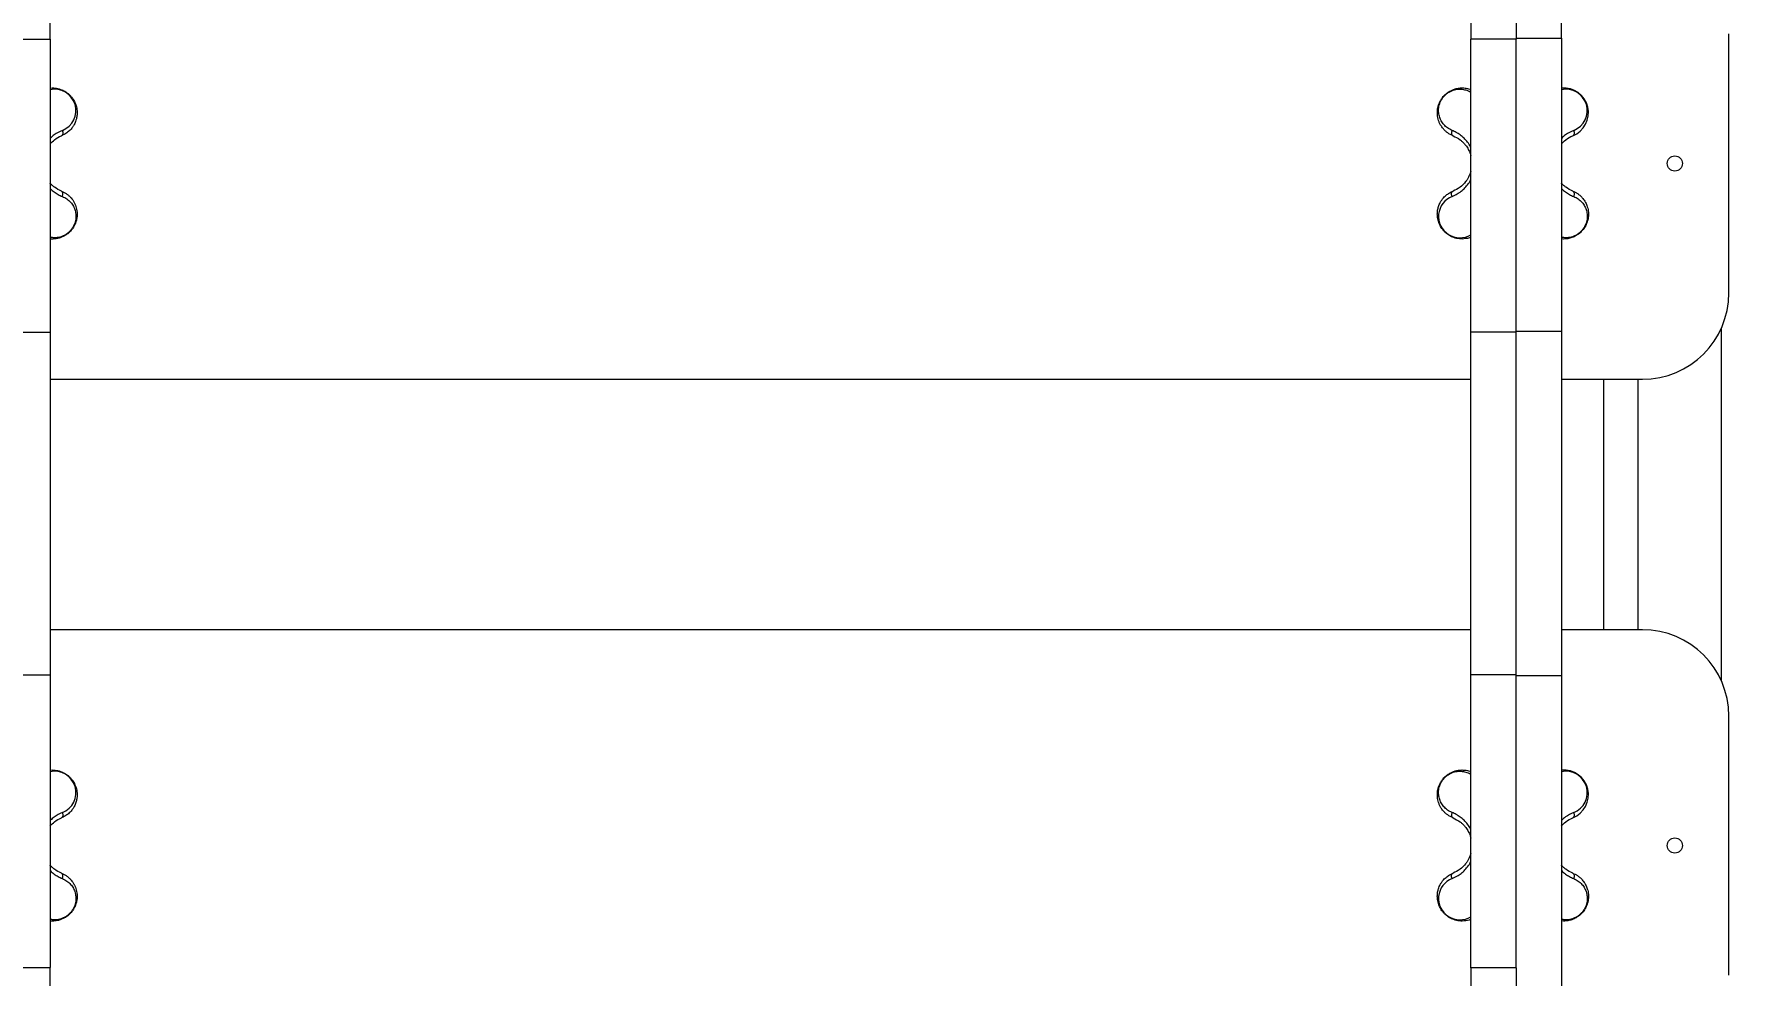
# Model space of a CAD drawing. Header units: millimetres. Extents: x -6562 to 7161, y -6069 to 5384.
# Drawn here: x 961 to 1748, y -627 to -191 of the extents above; entities that cross this region are included whole.
import ezdxf

# ---------------------------------------------------------------- set-up
doc = ezdxf.new("R2010")
doc.units = ezdxf.units.MM
for name, color, linetype in [('DIKOM_ОБЪЕКТ', 7, 'Continuous'), ('DIKOM_РАЗМЕР_ЗОНА', 7, 'Continuous'), ('DIKOM_РАЗМЕР_ОБЪЕКТА', 7, 'Continuous')]:
    doc.layers.add(name, color=color, linetype=linetype)
doc.styles.add('style1', font='arial.ttf', dxfattribs={"width": 0.8})
doc.dimstyles.new('1-50', dxfattribs={"dimtxt": 300, "dimasz": 200, "dimexe": 100, "dimexo": 0, "dimgap": 100, "dimtad": 1, "dimtxsty": 'style1', "dimcen": 200, "dimclrd": 7, "dimclre": 7, "dimclrt": 7, "dimadec": 1, "dimazin": 2, "dimtfac": 1, "dimtmove": 0, "dimatfit": 2, "dimfxl": 0, "dimlwd": 25, "dimlwe": 18, "dimarcsym": 0})

# ---------------------------------------------------------------- blocks, each defined once
blk = doc.blocks.new('*D9')
at = {"layer": 'Defpoints', "color": 0, "transparency": 16777216}
for p in [(-2276.85, 2530.51), (6418.78, 2530.51), (1009.35, -4069.49)]:
    blk.add_point(p, dxfattribs=at)
at = {"layer": 'DIKOM_РАЗМЕР_ОБЪЕКТА', "color": 7, "lineweight": 18, "transparency": 16777216}
for p, q in [((-2276.85, 2530.51), (6518.78, 2530.51)), ((1009.35, -4069.49), (6518.78, -4069.49))]:
    blk.add_line(p, q, dxfattribs=at)
at = {"layer": 'DIKOM_РАЗМЕР_ОБЪЕКТА', "color": 7, "lineweight": 25, "transparency": 16777216}
blk.add_line((6418.78, -3869.49), (6418.78, 2330.51), dxfattribs=at)
at = {"layer": 'DIKOM_РАЗМЕР_ОБЪЕКТА', "color": 7, "transparency": 16777216}
for points in [[(6385.44, 2330.51), (6452.11, 2330.51), (6418.78, 2530.51)], [(6385.44, -3869.49), (6452.11, -3869.49), (6418.78, -4069.49)]]:
    blk.add_solid(points, dxfattribs=at)
at = {"layer": 'DIKOM_РАЗМЕР_ОБЪЕКТА', "color": 7, "transparency": 16777216, "insert": (6165.6, -1011), "char_height": 300, "attachment_point": 5, "rotation": 90, "style": 'style1'}
blk.add_mtext('6600', dxfattribs=at)
blk = doc.blocks.new('*D12')
at = {"layer": 'Defpoints', "color": 0, "transparency": 16777216}
for p in [(-2088.23, 4030.51), (7061.26, 4030.51), (1371.85, -6069.49)]:
    blk.add_point(p, dxfattribs=at)
at = {"layer": 'DIKOM_РАЗМЕР_ЗОНА', "color": 7, "lineweight": 18, "transparency": 16777216}
for p, q in [((-2088.23, 4030.51), (7161.26, 4030.51)), ((1371.85, -6069.49), (7161.26, -6069.49))]:
    blk.add_line(p, q, dxfattribs=at)
at = {"layer": 'DIKOM_РАЗМЕР_ЗОНА', "color": 7, "lineweight": 25, "transparency": 16777216}
blk.add_line((7061.26, -5869.49), (7061.26, 3830.51), dxfattribs=at)
at = {"layer": 'DIKOM_РАЗМЕР_ЗОНА', "color": 7, "transparency": 16777216}
for points in [[(7027.92, 3830.51), (7094.59, 3830.51), (7061.26, 4030.51)], [(7027.92, -5869.49), (7094.59, -5869.49), (7061.26, -6069.49)]]:
    blk.add_solid(points, dxfattribs=at)
at = {"layer": 'DIKOM_РАЗМЕР_ЗОНА', "color": 7, "transparency": 16777216, "insert": (6808.09, -1011), "char_height": 300, "attachment_point": 5, "rotation": 90, "style": 'style1'}
blk.add_mtext('10100', dxfattribs=at)

msp = doc.modelspace()

# ---------------------------------------------------------------- linework, layer by layer
at = {"layer": 'DIKOM_ОБЪЕКТ', "color": 7, "linetype": 'Continuous', "lineweight": 15}
for p, q in [((968.853, -193.858), (968.853, 125.92)), ((1626.853, 125.853), (1626.853, -193.926)), ((1647.853, 125.853), (1647.853, -193.926)), ((1668.853, -193.459), (1668.853, -168.767)), ((947.853, -193.858), (968.853, -193.858)), ((968.853, -193.858), (968.853, -329.642)), ((1647.853, -193.926), (1626.853, -193.926)), ((1626.853, -329.643), (1626.853, -193.926)), ((1647.853, -193.459), (1668.853, -193.459)), ((1647.853, -329.643), (1647.853, -193.926)), ((1668.853, -193.459), (1668.853, -329.244)), ((1746.353, -311.484), (1746.353, -191.484)), ((968.853, -216.634), (969.853, -216.487)), ((1669.853, -286.484), (1668.853, -286.335)), ((947.853, -329.642), (968.853, -329.642)), ((968.853, -329.642), (968.853, -488.34)), ((1647.853, -329.643), (1626.853, -329.643)), ((1626.853, -488.34), (1626.853, -329.643)), ((1647.853, -329.244), (1668.853, -329.244)), ((1647.853, -488.34), (1647.853, -329.643)), ((1668.853, -329.244), (1668.853, -488.739)), ((1742.853, -327.847), (1742.853, -491.121)), ((968.853, -351.485), (1626.853, -351.485)), ((1668.853, -351.485), (1706.353, -351.485)), ((1688.355, -351.485), (1688.355, -467.484)), ((1704.355, -467.484), (1704.355, -351.485)), ((1626.853, -467.484), (968.853, -467.484)), ((1706.353, -467.484), (1668.853, -467.484)), ((947.853, -488.34), (968.853, -488.34)), ((968.853, -488.34), (968.853, -624.057)), ((1647.853, -488.34), (1626.853, -488.34)), ((1626.853, -624.125), (1626.853, -488.34)), ((1647.853, -624.125), (1647.853, -488.34)), ((1647.853, -488.739), (1668.853, -488.739)), ((1668.853, -488.739), (1668.853, -648.482)), ((1746.353, -627.484), (1746.353, -507.484)), ((968.853, -532.634), (969.853, -532.487)), ((1669.853, -602.484), (1668.853, -602.335)), ((947.853, -624.057), (968.853, -624.057)), ((968.853, -943.835), (968.853, -624.057)), ((1647.853, -624.125), (1626.853, -624.125)), ((1626.853, -624.125), (1626.853, -943.903)), ((1647.853, -624.125), (1647.853, -943.903))]:
    msp.add_line(p, q, dxfattribs=at)
at = {"layer": 'DIKOM_ОБЪЕКТ', "color": 7, "linetype": 'Continuous', "lineweight": 15, "flags": 128}
for points in [[(974.5, -236.192), (974.645, -236.578), (974.735, -236.974), (974.766, -237.364), (974.735, -237.731), (974.645, -238.06), (974.499, -238.336), (974.304, -238.548), (974.068, -238.686)], [(1618.206, -236.19), (1618.06, -236.576), (1617.971, -236.972), (1617.94, -237.362), (1617.971, -237.729), (1618.061, -238.057), (1618.206, -238.333), (1618.401, -238.545), (1618.638, -238.684)], [(1674.5, -236.19), (1674.646, -236.576), (1674.735, -236.972), (1674.765, -237.362), (1674.735, -237.729), (1674.645, -238.057), (1674.499, -238.333), (1674.304, -238.545), (1674.068, -238.684)], [(974.5, -266.781), (974.645, -266.395), (974.735, -265.999), (974.766, -265.609), (974.735, -265.242), (974.645, -264.914), (974.499, -264.638), (974.304, -264.426), (974.068, -264.287)], [(1618.206, -266.779), (1618.06, -266.393), (1617.971, -265.997), (1617.94, -265.607), (1617.971, -265.24), (1618.061, -264.911), (1618.206, -264.635), (1618.401, -264.424), (1618.638, -264.285)], [(1674.068, -264.285), (1674.304, -264.424), (1674.499, -264.635), (1674.645, -264.911), (1674.735, -265.24), (1674.765, -265.607), (1674.735, -265.997), (1674.646, -266.393), (1674.5, -266.779)], [(974.5, -552.192), (974.645, -552.578), (974.735, -552.974), (974.766, -553.364), (974.735, -553.731), (974.645, -554.06), (974.499, -554.336), (974.304, -554.548), (974.068, -554.686)], [(1618.206, -552.19), (1618.06, -552.576), (1617.971, -552.972), (1617.94, -553.362), (1617.971, -553.729), (1618.061, -554.057), (1618.206, -554.333), (1618.401, -554.545), (1618.638, -554.684)], [(1674.5, -552.19), (1674.646, -552.576), (1674.735, -552.972), (1674.765, -553.362), (1674.735, -553.729), (1674.645, -554.057), (1674.499, -554.333), (1674.304, -554.545), (1674.068, -554.684)], [(974.5, -582.781), (974.645, -582.395), (974.735, -581.999), (974.766, -581.609), (974.735, -581.242), (974.645, -580.914), (974.499, -580.638), (974.304, -580.426), (974.068, -580.287)], [(1618.206, -582.779), (1618.06, -582.393), (1617.971, -581.997), (1617.94, -581.607), (1617.971, -581.24), (1618.061, -580.911), (1618.206, -580.635), (1618.401, -580.424), (1618.638, -580.285)], [(1674.068, -580.285), (1674.304, -580.424), (1674.499, -580.635), (1674.645, -580.911), (1674.735, -581.24), (1674.765, -581.607), (1674.735, -581.997), (1674.646, -582.393), (1674.5, -582.779)]]:
    msp.add_lwpolyline(points, dxfattribs=at)
at = {"layer": 'DIKOM_ОБЪЕКТ', "color": 7, "linetype": 'Continuous', "lineweight": 15}
for centre in [(1721.353, -251.484), (1721.353, -567.484)]:
    msp.add_circle(centre, 3.5, dxfattribs=at)
for centre, radius, start, end in [((970.907, -226.987), 9.882, 291.322453, 101.997653), ((1669.865, -227.99), 11.491, 291.453341, 95.055346), ((1670.907, -226.985), 9.881, 291.322342, 101.998162), ((1621.814, -275.991), 9.894, 111.388206, 300.617545), ((1706.353, -311.484), 40, 270, 0), ((1706.353, -507.484), 40, 0, 90), ((970.907, -542.987), 9.882, 291.322453, 101.997653), ((1669.865, -543.99), 11.491, 291.453341, 95.055346), ((1670.907, -542.985), 9.882, 291.322827, 101.99728), ((1621.814, -591.991), 9.894, 111.388206, 300.617545)]:
    msp.add_arc(centre, radius, start, end, dxfattribs=at)
for points, knots in [([(969.853, -216.487), (970.281, -216.5), (971.125, -216.527), (972.41, -216.75), (973.608, -217.094), (974.697, -217.537), (976.019, -218.228), (977.318, -219.171), (978.474, -220.343), (979.223, -221.284), (979.857, -222.277), (980.412, -223.371), (980.865, -224.582), (981.184, -225.879), (981.331, -227.038), (981.365, -228.082), (981.322, -228.972), (981.208, -229.881), (981.037, -230.709), (980.789, -231.578), (980.468, -232.448), (980.073, -233.283), (979.568, -234.169), (978.951, -235.057), (978.161, -235.966), (977.133, -236.929), (975.824, -237.895), (974.635, -238.431), (974.068, -238.686)], [0, 0, 0, 0, 0.0431662, 0.0849591, 0.1254991, 0.1580544, 0.1879019, 0.2506262, 0.2817388, 0.3135603, 0.3437728, 0.3764326, 0.4168633, 0.458559, 0.501592, 0.5310798, 0.5637648, 0.5928918, 0.6263746, 0.6524834, 0.6884323, 0.7245853, 0.7502761, 0.7962953, 0.8378922, 0.8750794, 0.940447, 1, 1, 1, 1]), ([(1618.638, -238.684), (1618.212, -238.498), (1617.33, -238.114), (1616.168, -237.373), (1615.091, -236.507), (1614.181, -235.574), (1613.359, -234.518), (1612.678, -233.401), (1612.121, -232.185), (1611.704, -230.912), (1611.446, -229.631), (1611.331, -228.277), (1611.371, -226.95), (1611.591, -225.51), (1611.992, -224.1), (1612.631, -222.634), (1613.509, -221.202), (1614.687, -219.818), (1615.836, -218.841), (1616.798, -218.195), (1617.741, -217.659), (1618.971, -217.122), (1620.315, -216.74), (1621.559, -216.54), (1622.633, -216.471), (1623.675, -216.498), (1624.739, -216.624), (1625.809, -216.844), (1626.514, -217.093), (1626.853, -217.213)], [0, 0, 0, 0, 0.0388961, 0.0804546, 0.1189985, 0.1610771, 0.1976781, 0.2412901, 0.2816629, 0.321723, 0.3653812, 0.4014719, 0.4447129, 0.4822258, 0.5252593, 0.5628884, 0.6033501, 0.6438626, 0.6843381, 0.7040554, 0.7248538, 0.7625555, 0.8056853, 0.8375756, 0.8691674, 0.8997036, 0.9306934, 0.9666348, 1, 1, 1, 1]), ([(1618.206, -236.19), (1617.465, -235.833), (1615.982, -235.117), (1614.307, -233.529), (1613.038, -231.704), (1612.219, -229.668), (1611.854, -227.468), (1611.977, -225.477), (1612.412, -223.813), (1612.867, -222.711), (1613.349, -221.834), (1613.934, -220.953), (1614.829, -219.898), (1616.102, -218.833), (1617.434, -218.052), (1618.73, -217.528), (1620.389, -217.105), (1622.361, -216.98), (1624.541, -217.381), (1626.055, -217.89), (1626.753, -218.39), (1626.853, -218.462)], [0, 0, 0, 0, 0.0758853, 0.1519287, 0.2276537, 0.3035891, 0.3789529, 0.4550459, 0.4957996, 0.5311607, 0.5522147, 0.5717055, 0.6075719, 0.6457095, 0.6838802, 0.7219672, 0.7601574, 0.8359377, 0.9119798, 0.9874389, 1, 1, 1, 1]), ([(974.5, -236.192), (973.241, -236.81), (971.337, -237.742), (969.474, -239.214), (968.895, -239.88), (968.853, -239.929)], [0, 0, 0, 0, 0.6443869, 0.9738679, 1, 1, 1, 1]), ([(968.853, -242.453), (969.502, -241.75), (971.107, -240.01), (972.962, -239.181), (974.068, -238.686)], [0, 0, 0, 0, 0.4040379, 1, 1, 1, 1]), ([(1626.853, -244.133), (1626.801, -244.01), (1626.408, -243.078), (1625.356, -241.593), (1623.776, -239.742), (1622.009, -238.25), (1620.142, -237.034), (1618.858, -236.475), (1618.206, -236.19)], [0, 0, 0, 0, 0.0293598, 0.2231833, 0.4174011, 0.611458, 0.8025136, 1, 1, 1, 1]), ([(1618.638, -238.684), (1619.739, -239.205), (1621.18, -239.888), (1622.837, -241.27), (1623.716, -242.138), (1624.707, -243.31), (1625.708, -244.869), (1626.512, -246.539), (1626.768, -247.638), (1626.853, -247.999)], [0, 0, 0, 0, 0.3262866, 0.427008, 0.523954, 0.6173879, 0.7758968, 0.9262408, 1, 1, 1, 1]), ([(1674.5, -236.19), (1673.241, -236.807), (1671.337, -237.74), (1669.474, -239.212), (1668.895, -239.878), (1668.853, -239.927)], [0, 0, 0, 0, 0.6444092, 0.9738682, 1, 1, 1, 1]), ([(1668.853, -242.45), (1669.502, -241.748), (1671.107, -240.008), (1672.962, -239.178), (1674.068, -238.684)], [0, 0, 0, 0, 0.4040205, 1, 1, 1, 1]), ([(1618.206, -266.779), (1619.474, -266.176), (1621.39, -265.266), (1623.74, -263.257), (1625.319, -261.427), (1626.38, -259.935), (1626.788, -258.977), (1626.853, -258.825)], [0, 0, 0, 0, 0.3836381, 0.5797883, 0.7701587, 0.9635511, 1, 1, 1, 1]), ([(1626.853, -255.138), (1626.757, -255.465), (1626.524, -256.265), (1626.007, -257.472), (1625.31, -258.748), (1624.017, -260.602), (1621.794, -262.779), (1619.73, -263.764), (1618.638, -264.285)], [0, 0, 0, 0, 0.0690604, 0.1694183, 0.2731634, 0.380863, 0.6724884, 1, 1, 1, 1]), ([(974.068, -264.287), (972.965, -263.768), (971.522, -263.089), (969.872, -261.695), (969.215, -261.079), (968.898, -260.697), (968.853, -260.643)], [0, 0, 0, 0, 0.6043663, 0.7909073, 0.970473, 1, 1, 1, 1]), ([(968.853, -263.045), (968.889, -263.087), (969.455, -263.742), (970.707, -264.701), (972.561, -265.942), (973.847, -266.498), (974.5, -266.781)], [0, 0, 0, 0, 0.0224524, 0.3480503, 0.6686493, 1, 1, 1, 1]), ([(974.068, -264.287), (974.494, -264.473), (975.376, -264.857), (976.537, -265.598), (977.615, -266.464), (978.525, -267.397), (979.347, -268.453), (980.027, -269.57), (980.585, -270.786), (981.002, -272.059), (981.26, -273.339), (981.375, -274.694), (981.335, -276.021), (981.115, -277.461), (980.714, -278.871), (980.074, -280.337), (979.197, -281.769), (978.019, -283.153), (976.87, -284.13), (975.908, -284.776), (974.965, -285.312), (973.735, -285.849), (972.39, -286.23), (971.146, -286.433), (970.074, -286.496), (969.311, -286.492), (968.915, -286.444), (968.853, -286.436)], [0, 0, 0, 0, 0.0429612, 0.0888591, 0.1314261, 0.1779061, 0.2183275, 0.2664911, 0.3110827, 0.3553259, 0.4035442, 0.4434094, 0.4911627, 0.5325931, 0.5801215, 0.6216811, 0.6663738, 0.7111173, 0.7558243, 0.7775979, 0.8005688, 0.8422037, 0.8898432, 0.9250645, 0.9599518, 0.9936777, 1, 1, 1, 1]), ([(974.5, -266.781), (975.241, -267.138), (976.723, -267.854), (978.399, -269.442), (979.668, -271.267), (980.487, -273.303), (980.851, -275.503), (980.729, -277.494), (980.294, -279.158), (979.839, -280.26), (979.357, -281.137), (978.772, -282.018), (977.877, -283.074), (976.603, -284.138), (975.272, -284.919), (973.975, -285.444), (972.319, -285.861), (970.579, -286.006), (969.355, -285.753), (968.853, -285.65)], [0, 0, 0, 0, 0.0854064, 0.1709967, 0.256217, 0.3416798, 0.4264992, 0.5121394, 0.5580064, 0.5978068, 0.6215003, 0.6434413, 0.6837993, 0.7267265, 0.7696892, 0.8125482, 0.8555301, 0.9408183, 1, 1, 1, 1]), ([(1622.853, -286.484), (1622.424, -286.471), (1621.581, -286.444), (1620.296, -286.22), (1619.098, -285.878), (1618.009, -285.433), (1616.687, -284.743), (1615.388, -283.8), (1614.232, -282.628), (1613.483, -281.687), (1612.849, -280.695), (1612.294, -279.6), (1611.841, -278.389), (1611.522, -277.092), (1611.374, -275.933), (1611.341, -274.889), (1611.383, -273.999), (1611.498, -273.09), (1611.669, -272.262), (1611.916, -271.393), (1612.237, -270.523), (1612.633, -269.688), (1613.138, -268.802), (1613.755, -267.914), (1614.544, -267.005), (1615.572, -266.042), (1616.882, -265.075), (1618.071, -264.54), (1618.638, -264.285)], [0, 0, 0, 0, 0.0431665, 0.0849547, 0.1254982, 0.1580507, 0.1878956, 0.2506247, 0.2817374, 0.3135637, 0.3437713, 0.3764287, 0.4168613, 0.4585607, 0.5015896, 0.5310821, 0.5637672, 0.5928947, 0.6263767, 0.6524813, 0.6884344, 0.7245874, 0.7502783, 0.7962975, 0.8378945, 0.8750787, 0.9404491, 1, 1, 1, 1]), ([(1674.068, -264.285), (1672.965, -263.766), (1671.523, -263.087), (1669.872, -261.693), (1669.215, -261.077), (1668.898, -260.695), (1668.853, -260.641)], [0, 0, 0, 0, 0.6043658, 0.7909244, 0.9704731, 1, 1, 1, 1]), ([(1668.853, -263.043), (1668.889, -263.085), (1669.456, -263.74), (1670.707, -264.698), (1672.561, -265.94), (1673.847, -266.496), (1674.5, -266.779)], [0, 0, 0, 0, 0.0224524, 0.3480503, 0.6686493, 1, 1, 1, 1]), ([(1674.5, -266.779), (1675.241, -267.136), (1676.723, -267.852), (1678.399, -269.44), (1679.668, -271.265), (1680.487, -273.3), (1680.851, -275.5), (1680.729, -277.492), (1680.294, -279.156), (1679.839, -280.258), (1679.357, -281.135), (1678.772, -282.016), (1677.877, -283.071), (1676.603, -284.136), (1675.272, -284.917), (1673.975, -285.442), (1672.319, -285.859), (1670.58, -286.004), (1669.355, -285.751), (1668.853, -285.647)], [0, 0, 0, 0, 0.0854065, 0.1709968, 0.2562171, 0.34168, 0.4264995, 0.5121397, 0.5580067, 0.5978072, 0.6215007, 0.6434369, 0.6838035, 0.7267261, 0.7696888, 0.8125479, 0.8555343, 0.9408182, 1, 1, 1, 1]), ([(1674.068, -264.285), (1674.443, -264.447), (1675.219, -264.781), (1676.306, -265.439), (1677.207, -266.121), (1677.94, -266.794), (1678.537, -267.427), (1679.122, -268.155), (1679.621, -268.894), (1680.077, -269.695), (1680.477, -270.541), (1680.797, -271.415), (1681.067, -272.374), (1681.265, -273.402), (1681.367, -274.599), (1681.345, -275.829), (1681.183, -277.098), (1680.862, -278.399), (1680.408, -279.61), (1679.851, -280.703), (1679.014, -282.015), (1677.923, -283.248), (1676.666, -284.274), (1675.694, -284.912), (1674.687, -285.439), (1673.362, -285.974), (1671.718, -286.4), (1670.473, -286.456), (1669.853, -286.484)], [0, 0, 0, 0, 0.0390511, 0.0806738, 0.1248935, 0.1523646, 0.1823164, 0.2147494, 0.2496673, 0.2759156, 0.3122219, 0.3487658, 0.3744217, 0.4175257, 0.4584518, 0.498576, 0.5417429, 0.5835344, 0.6240343, 0.6565917, 0.6867191, 0.749346, 0.7799565, 0.8122349, 0.8422646, 0.875051, 0.9377593, 1, 1, 1, 1]), ([(1626.853, -285.757), (1626.786, -285.785), (1626.617, -285.857), (1626.409, -285.921), (1626.251, -285.971), (1625.142, -286.307), (1623.987, -286.397), (1622.853, -286.484)], [0, 0, 0, 0, 0.054133, 0.1369317, 0.1625599, 0.1776565, 1, 1, 1, 1]), ([(969.853, -532.487), (970.281, -532.5), (971.125, -532.527), (972.41, -532.751), (973.608, -533.094), (974.696, -533.538), (976.019, -534.228), (977.318, -535.171), (978.474, -536.343), (979.223, -537.284), (979.857, -538.276), (980.412, -539.371), (980.865, -540.582), (981.184, -541.879), (981.331, -543.038), (981.365, -544.082), (981.322, -544.972), (981.208, -545.881), (981.037, -546.709), (980.789, -547.578), (980.469, -548.449), (980.073, -549.283), (979.568, -550.169), (978.951, -551.058), (978.161, -551.966), (977.133, -552.929), (975.824, -553.896), (974.635, -554.431), (974.068, -554.686)], [0, 0, 0, 0, 0.0431662, 0.0849599, 0.1254985, 0.1580559, 0.1879007, 0.250625, 0.2817376, 0.3135591, 0.3437716, 0.3764314, 0.4168621, 0.4585578, 0.5015908, 0.5310832, 0.5637637, 0.5928906, 0.6263734, 0.6524823, 0.6884353, 0.7245883, 0.7502753, 0.7962981, 0.8378916, 0.8750789, 0.9404492, 1, 1, 1, 1]), ([(1618.638, -554.684), (1618.212, -554.498), (1617.33, -554.114), (1616.168, -553.373), (1615.091, -552.507), (1614.181, -551.574), (1613.359, -550.518), (1612.678, -549.401), (1612.121, -548.185), (1611.704, -546.912), (1611.446, -545.631), (1611.331, -544.277), (1611.371, -542.95), (1611.591, -541.51), (1611.992, -540.1), (1612.631, -538.634), (1613.509, -537.202), (1614.687, -535.818), (1615.836, -534.841), (1616.798, -534.195), (1617.741, -533.659), (1618.971, -533.122), (1620.315, -532.741), (1621.559, -532.54), (1622.633, -532.471), (1623.675, -532.498), (1624.739, -532.624), (1625.809, -532.844), (1626.514, -533.093), (1626.853, -533.213)], [0, 0, 0, 0, 0.0388961, 0.0804547, 0.1189985, 0.1610771, 0.1976782, 0.2412869, 0.2816632, 0.3217233, 0.3653815, 0.4014723, 0.4447133, 0.4822262, 0.5252597, 0.5628888, 0.6033505, 0.643863, 0.6843386, 0.7040558, 0.7248543, 0.762556, 0.8056845, 0.8375755, 0.8691673, 0.8997035, 0.9306933, 0.9666348, 1, 1, 1, 1]), ([(1618.206, -552.19), (1617.465, -551.833), (1615.982, -551.117), (1614.307, -549.529), (1613.038, -547.704), (1612.219, -545.668), (1611.854, -543.469), (1611.977, -541.477), (1612.412, -539.813), (1612.867, -538.711), (1613.349, -537.834), (1613.934, -536.953), (1614.829, -535.898), (1616.102, -534.833), (1617.434, -534.052), (1618.73, -533.528), (1620.389, -533.105), (1622.361, -532.98), (1624.541, -533.381), (1626.055, -533.89), (1626.753, -534.39), (1626.853, -534.462)], [0, 0, 0, 0, 0.075887, 0.1519303, 0.2276551, 0.3035903, 0.3789504, 0.455047, 0.4958007, 0.5311617, 0.5522156, 0.5717064, 0.6075728, 0.6457103, 0.6838809, 0.7219678, 0.7601579, 0.8359381, 0.9119799, 0.9874389, 1, 1, 1, 1]), ([(974.5, -552.192), (973.241, -552.81), (971.337, -553.742), (969.474, -555.214), (968.895, -555.88), (968.853, -555.929)], [0, 0, 0, 0, 0.6443869, 0.9738679, 1, 1, 1, 1]), ([(968.853, -558.453), (969.502, -557.75), (971.107, -556.01), (972.962, -555.181), (974.068, -554.686)], [0, 0, 0, 0, 0.4040379, 1, 1, 1, 1]), ([(1626.853, -560.133), (1626.801, -560.01), (1626.408, -559.078), (1625.356, -557.593), (1623.776, -555.742), (1622.009, -554.25), (1620.142, -553.035), (1618.858, -552.475), (1618.206, -552.19)], [0, 0, 0, 0, 0.02936, 0.2231849, 0.4174042, 0.6114625, 0.8025122, 1, 1, 1, 1]), ([(1618.638, -554.684), (1619.739, -555.205), (1621.18, -555.888), (1622.837, -557.27), (1623.716, -558.139), (1624.707, -559.31), (1625.708, -560.869), (1626.512, -562.539), (1626.768, -563.638), (1626.853, -563.999)], [0, 0, 0, 0, 0.3262869, 0.4270085, 0.5239637, 0.6173875, 0.7758966, 0.9262407, 1, 1, 1, 1]), ([(1674.5, -552.19), (1673.241, -552.807), (1671.337, -553.74), (1669.474, -555.212), (1668.895, -555.878), (1668.853, -555.927)], [0, 0, 0, 0, 0.6444054, 0.9738679, 1, 1, 1, 1]), ([(1668.853, -558.45), (1669.502, -557.748), (1671.107, -556.008), (1672.962, -555.178), (1674.068, -554.684)], [0, 0, 0, 0, 0.4040205, 1, 1, 1, 1]), ([(1626.853, -571.138), (1626.757, -571.465), (1626.524, -572.265), (1626.007, -573.472), (1625.31, -574.748), (1624.017, -576.602), (1621.794, -578.779), (1619.73, -579.764), (1618.638, -580.285)], [0, 0, 0, 0, 0.0690604, 0.1694183, 0.2731634, 0.380863, 0.6724884, 1, 1, 1, 1]), ([(974.068, -580.287), (972.965, -579.768), (971.522, -579.09), (969.872, -577.695), (969.215, -577.079), (968.898, -576.697), (968.853, -576.643)], [0, 0, 0, 0, 0.604352, 0.7908919, 0.9704732, 1, 1, 1, 1]), ([(968.853, -579.045), (968.889, -579.087), (969.455, -579.742), (970.707, -580.701), (972.561, -581.942), (973.847, -582.498), (974.5, -582.781)], [0, 0, 0, 0, 0.0224524, 0.3480503, 0.6686493, 1, 1, 1, 1]), ([(974.068, -580.287), (974.494, -580.473), (975.376, -580.857), (976.537, -581.598), (977.615, -582.464), (978.525, -583.397), (979.347, -584.453), (980.027, -585.57), (980.585, -586.786), (981.002, -588.059), (981.26, -589.339), (981.375, -590.694), (981.335, -592.021), (981.115, -593.461), (980.714, -594.871), (980.074, -596.336), (979.197, -597.769), (978.019, -599.153), (976.87, -600.13), (975.908, -600.776), (974.965, -601.312), (973.735, -601.849), (972.39, -602.23), (971.146, -602.433), (970.074, -602.496), (969.311, -602.492), (968.915, -602.444), (968.853, -602.436)], [0, 0, 0, 0, 0.0429612, 0.088859, 0.131426, 0.177906, 0.2183274, 0.266491, 0.3110826, 0.3553257, 0.403544, 0.4434092, 0.4911625, 0.5325929, 0.5801213, 0.6216808, 0.6663734, 0.711117, 0.755824, 0.7775975, 0.8005684, 0.8422033, 0.8898428, 0.9250648, 0.9599518, 0.9936777, 1, 1, 1, 1]), ([(1622.853, -602.484), (1622.424, -602.471), (1621.581, -602.444), (1620.296, -602.22), (1619.098, -601.878), (1618.009, -601.433), (1616.687, -600.743), (1615.388, -599.8), (1614.232, -598.628), (1613.483, -597.687), (1612.849, -596.695), (1612.294, -595.6), (1611.841, -594.389), (1611.522, -593.092), (1611.374, -591.933), (1611.341, -590.889), (1611.383, -589.999), (1611.498, -589.09), (1611.669, -588.262), (1611.916, -587.393), (1612.237, -586.523), (1612.633, -585.688), (1613.138, -584.802), (1613.755, -583.914), (1614.544, -583.005), (1615.572, -582.042), (1616.882, -581.075), (1618.071, -580.54), (1618.638, -580.285)], [0, 0, 0, 0, 0.0431665, 0.0849547, 0.1254982, 0.1580507, 0.1878956, 0.2506248, 0.2817375, 0.3135637, 0.3437713, 0.3764287, 0.4168614, 0.4585559, 0.5015896, 0.531082, 0.5637671, 0.5928947, 0.6263766, 0.6524812, 0.6884344, 0.7245874, 0.7502783, 0.7962975, 0.8378945, 0.8750786, 0.9404491, 1, 1, 1, 1]), ([(1618.206, -582.779), (1619.474, -582.176), (1621.39, -581.266), (1623.74, -579.257), (1625.319, -577.427), (1626.38, -575.935), (1626.788, -574.977), (1626.853, -574.826)], [0, 0, 0, 0, 0.3836437, 0.5797968, 0.77017, 0.9635653, 1, 1, 1, 1]), ([(1674.068, -580.285), (1672.965, -579.766), (1671.523, -579.087), (1669.872, -577.693), (1669.215, -577.077), (1668.898, -576.695), (1668.853, -576.641)], [0, 0, 0, 0, 0.6043658, 0.7909244, 0.9704731, 1, 1, 1, 1]), ([(1668.853, -579.043), (1668.889, -579.085), (1669.456, -579.74), (1670.707, -580.698), (1672.561, -581.94), (1673.847, -582.496), (1674.5, -582.779)], [0, 0, 0, 0, 0.0224524, 0.3480503, 0.6686493, 1, 1, 1, 1]), ([(1674.068, -580.285), (1674.443, -580.447), (1675.219, -580.78), (1676.306, -581.439), (1677.207, -582.121), (1677.94, -582.794), (1678.537, -583.427), (1679.122, -584.155), (1679.621, -584.894), (1680.077, -585.695), (1680.477, -586.541), (1680.797, -587.415), (1681.067, -588.374), (1681.265, -589.402), (1681.367, -590.6), (1681.345, -591.829), (1681.183, -593.098), (1680.862, -594.399), (1680.408, -595.61), (1679.851, -596.704), (1679.013, -598.015), (1677.923, -599.248), (1676.666, -600.274), (1675.694, -600.912), (1674.687, -601.439), (1673.362, -601.974), (1671.718, -602.4), (1670.473, -602.456), (1669.853, -602.484)], [0, 0, 0, 0, 0.0390511, 0.0806738, 0.1248935, 0.1523647, 0.1823164, 0.2147495, 0.2496674, 0.2759157, 0.312222, 0.34877, 0.3744217, 0.4175257, 0.4584563, 0.4985759, 0.5417428, 0.5835343, 0.6240391, 0.6565965, 0.686719, 0.7493459, 0.7799565, 0.8122349, 0.8422646, 0.875051, 0.9377593, 1, 1, 1, 1]), ([(974.5, -582.781), (975.241, -583.138), (976.723, -583.854), (978.399, -585.442), (979.668, -587.267), (980.487, -589.303), (980.851, -591.503), (980.729, -593.494), (980.294, -595.158), (979.839, -596.26), (979.357, -597.137), (978.772, -598.018), (977.877, -599.074), (976.603, -600.138), (975.272, -600.919), (973.975, -601.444), (972.319, -601.861), (970.579, -602.006), (969.355, -601.753), (968.853, -601.65)], [0, 0, 0, 0, 0.0854063, 0.1709966, 0.2562168, 0.3416796, 0.426499, 0.5121391, 0.5580106, 0.5978063, 0.6214998, 0.6434408, 0.6838033, 0.7267266, 0.7696893, 0.8125483, 0.8555302, 0.9408183, 1, 1, 1, 1]), ([(1674.5, -582.779), (1675.241, -583.136), (1676.723, -583.852), (1678.399, -585.44), (1679.668, -587.265), (1680.487, -589.3), (1680.851, -591.5), (1680.729, -593.492), (1680.294, -595.156), (1679.839, -596.258), (1679.357, -597.135), (1678.772, -598.016), (1677.877, -599.071), (1676.603, -600.136), (1675.272, -600.917), (1673.975, -601.442), (1672.319, -601.859), (1670.58, -602.004), (1669.355, -601.751), (1668.853, -601.647)], [0, 0, 0, 0, 0.0854065, 0.1709968, 0.2562171, 0.34168, 0.4264995, 0.5121397, 0.5580067, 0.5978072, 0.6215007, 0.6434369, 0.6838035, 0.7267261, 0.7696888, 0.8125479, 0.8555343, 0.9408182, 1, 1, 1, 1]), ([(1626.853, -601.757), (1626.786, -601.785), (1626.617, -601.857), (1626.409, -601.921), (1626.251, -601.971), (1625.142, -602.307), (1623.987, -602.397), (1622.853, -602.484)], [0, 0, 0, 0, 0.0541219, 0.1369215, 0.16255, 0.1776468, 1, 1, 1, 1])]:
    msp.add_open_spline(points, degree=3, knots=knots, dxfattribs=at)

# ---------------------------------------------------------------- dimensions: what is measured, and where the dimension line sits
at = {"layer": 'DIKOM_РАЗМЕР_ЗОНА'}
dim = msp.add_linear_dim(base=(7061.257, 4030.513), p1=(1371.853, -6069.487), p2=(-2088.229, 4030.513), angle=270, dimstyle='1-50', dxfattribs=at)
dim.commit()
dim.dimension.update_dxf_attribs({"geometry": '*D12', "text_midpoint": (7061.257, -1010.997), "dimtype": 160})
at = {"layer": 'DIKOM_РАЗМЕР_ОБЪЕКТА'}
dim = msp.add_linear_dim(base=(6418.775, 2530.513), p1=(1009.353, -4069.487), p2=(-2276.848, 2530.513), angle=270, dimstyle='1-50', dxfattribs=at)
dim.commit()
dim.dimension.update_dxf_attribs({"geometry": '*D9', "text_midpoint": (6418.775, -1010.997), "dimtype": 160})

doc.saveas('drawing.dxf')
